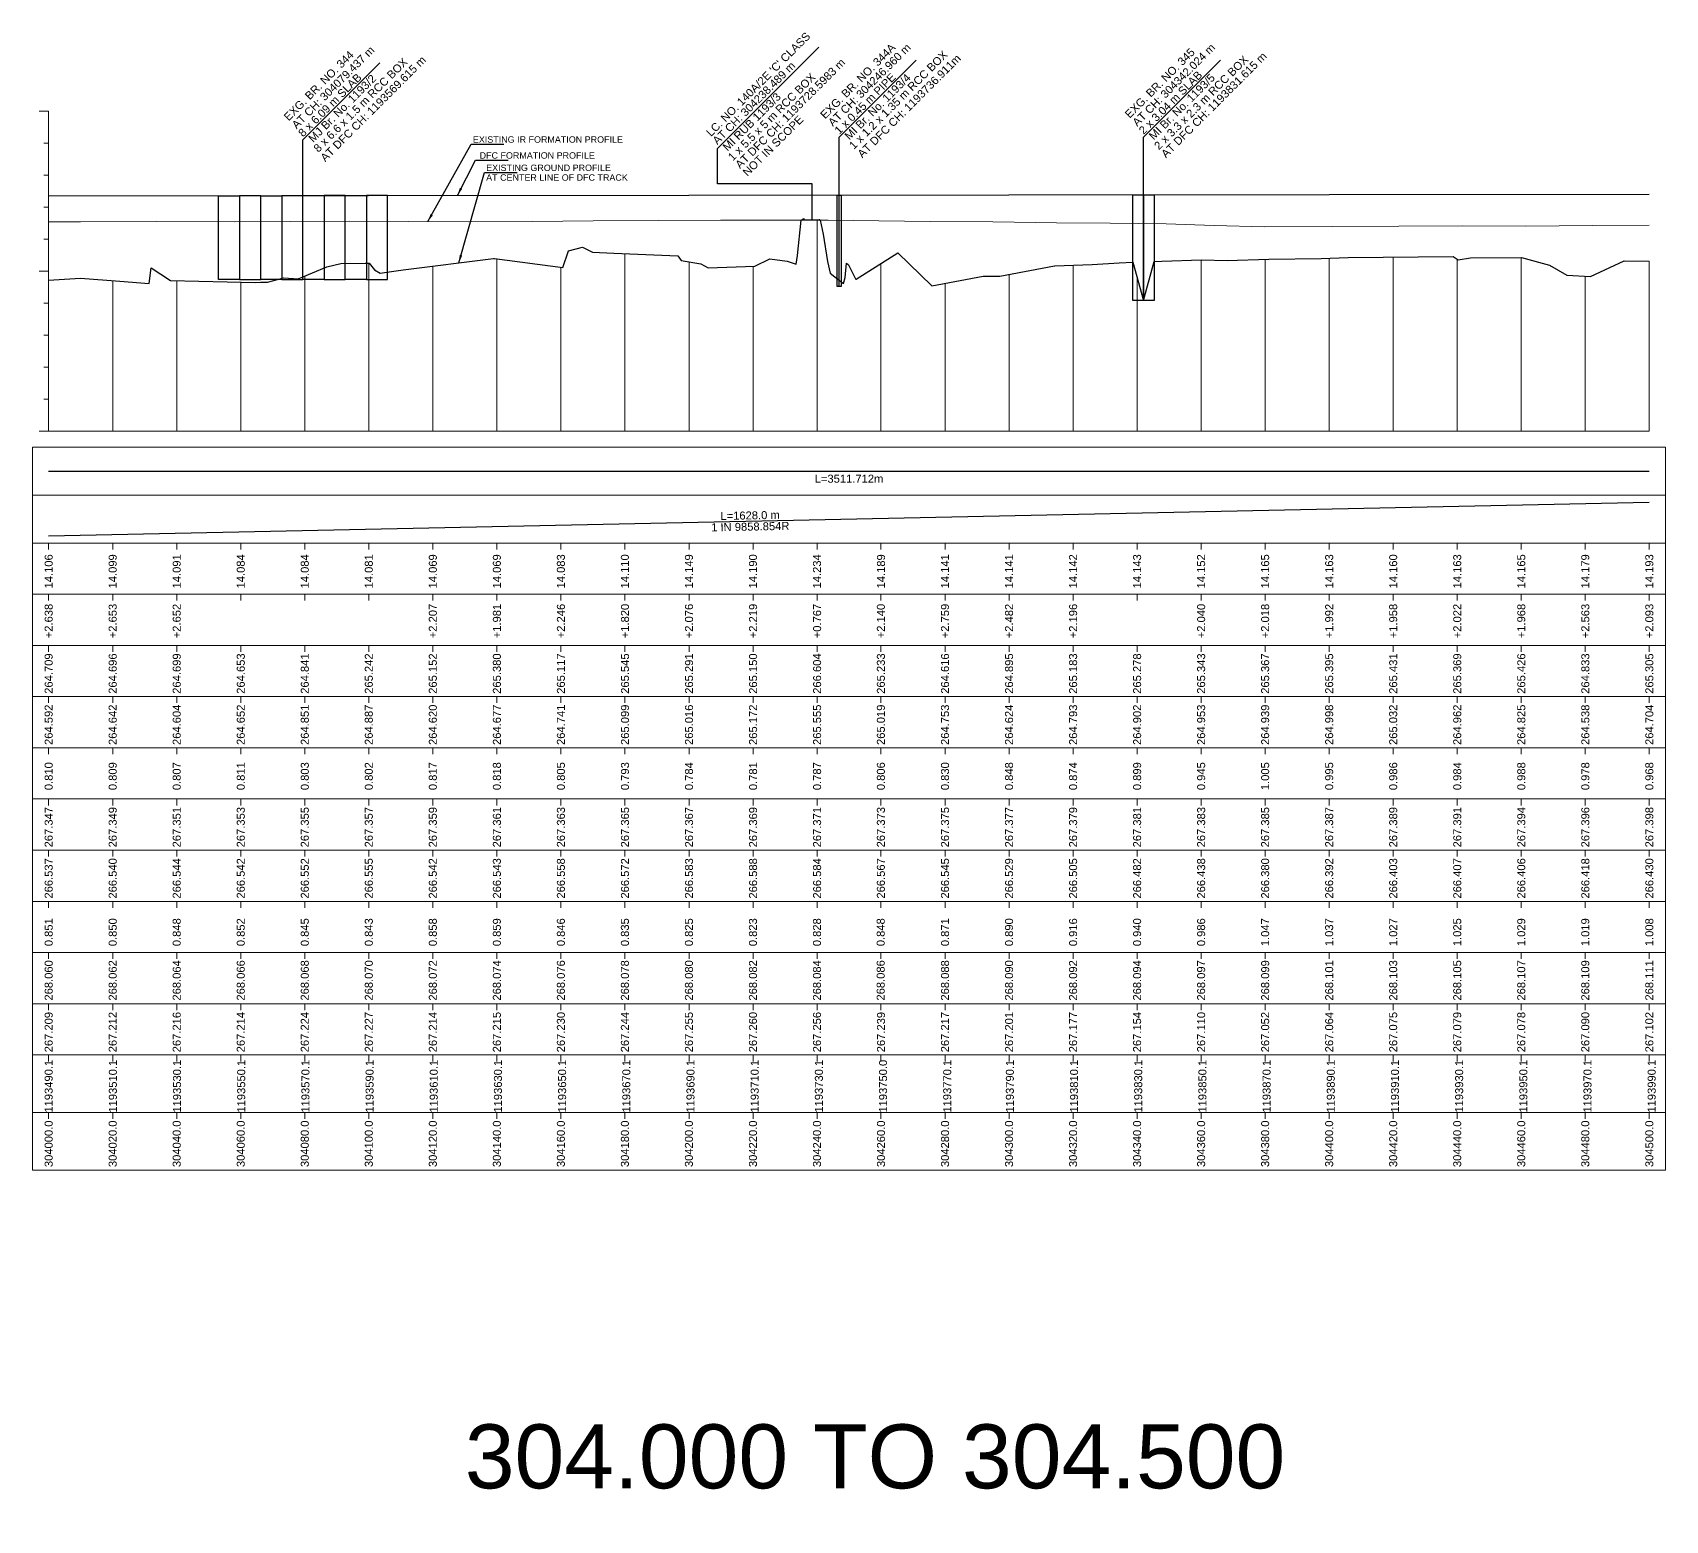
# Model space of a CAD drawing. Header units: metres. Extents: x 4905 to 19505, y -12340 to -11876.
# Drawn here: x 11995 to 12505, y -12340 to -11876 of the extents above; entities that cross this region are included whole.
import ezdxf
from ezdxf.enums import TextEntityAlignment as Align

# ---------------------------------------------------------------- set-up
doc = ezdxf.new("R2010")
doc.units = ezdxf.units.M
doc.header["$MEASUREMENT"] = 0
for name, color, linetype, lineweight in [('LS BRIDGE INDICATION', 10, 'Continuous', 30), ('LS CUT FILL', 10, 'Continuous', 0), ('LS DATUM X', 7, 'Continuous', 0), ('LS DATUM Y', 7, 'Continuous', 0), ('LS EXG GL', 7, 'Continuous', 0), ('LS EXG IR CH', 7, 'Continuous', 0), ('LS EXG RL', 7, 'Continuous', 0), ('LS EXG. FL', 7, 'Continuous', 0), ('LS EXG. GL AT PRO. TOE', 7, 'Continuous', 0), ('LS FRAME', 7, 'Continuous', 0), ('LS PFL-EFL', 10, 'Continuous', 0), ('LS PRL-ERL', 10, 'Continuous', 0), ('LS PRO FL', 10, 'Continuous', 0), ('LS PRO. DFCC CH', 10, 'Continuous', 0), ('LS PRO. RL', 10, 'Continuous', 0), ('LS PROFILE EXG FL', 7, 'Continuous', 25), ('LS PROFILE EXG GL', 7, 'Continuous', 30), ('LS PROFILE PRO FL', 1, 'Continuous', 30), ('LS TICKS', 7, 'Continuous', 0), ('LS TRACK CENTER', 10, 'Continuous', 0), ('Profile Grid', 7, 'Continuous', 0)]:
    doc.layers.add(name, color=color, linetype=linetype, lineweight=lineweight)
for name, color, linetype in [("LS BRIDGE'S", 7, 'Continuous'), ('LS HORIZONTAL ALIGNMENT', 10, 'Continuous'), ("LS LC'S", 7, 'Continuous'), ('LS VERTICAL ALIGNMENT', 10, 'Continuous'), ('ref text', 3, 'Continuous')]:
    doc.layers.add(name, color=color, linetype=linetype)
doc.styles.get("Standard").update_dxf_attribs({"font": 'arial.ttf'})
doc.styles.add('Style-Arial', font='arial.ttf')
doc.dimstyles.get("Standard").update_dxf_attribs({"dimtxt": 0.18, "dimasz": 0.18, "dimexe": 0.18, "dimexo": 0.0625, "dimgap": 0.09, "dimtad": 0, "dimtih": 1, "dimtoh": 1, "dimdec": 4, "dimzin": 0, "dimdsep": 46, "dimtxsty": 'Standard', "dimcen": 0.09, "dimadec": 0, "dimazin": 0, "dimtfac": 1, "dimtdec": 4, "dimtofl": 0, "dimtmove": 0, "dimatfit": 3, "dimfxl": 1, "dimtolj": 1, "dimtzin": 0, "dimarcsym": 0})

msp = doc.modelspace()

# ---------------------------------------------------------------- linework, layer by layer
at = {"layer": 'LS BRIDGE INDICATION'}
for points in [[(12053.04, -11926.48), (12059.64, -11926.47), (12059.64, -11952.68), (12053.04, -11952.68)], [(12059.64, -11952.68), (12066.24, -11952.68), (12066.24, -11926.46), (12059.64, -11926.47)], [(12066.24, -11926.46), (12072.84, -11926.46), (12072.84, -11952.68), (12066.24, -11952.68)], [(12072.84, -11952.68), (12079.44, -11952.68), (12079.44, -11926.45), (12072.84, -11926.46)], [(12079.44, -11926.45), (12086.04, -11926.44), (12086.04, -11952.68), (12079.44, -11952.68)], [(12086.04, -11952.68), (12092.64, -11952.68), (12092.64, -11926.44), (12086.04, -11926.44)], [(12092.64, -11926.44), (12099.24, -11926.43), (12099.24, -11952.68), (12092.64, -11952.68)], [(12099.24, -11952.68), (12105.84, -11952.68), (12105.84, -11926.42), (12099.24, -11926.43)], [(12246.36, -11926.28), (12247.56, -11926.28), (12247.56, -11954.87), (12246.36, -11954.87)], [(12338.72, -11926.19), (12342.02, -11926.18), (12342.02, -11959.22), (12338.72, -11959.22)], [(12342.02, -11926.18), (12345.32, -11926.18), (12345.32, -11959.22), (12342.02, -11959.22)]]:
    msp.add_lwpolyline(points, close=True, dxfattribs=at)
at = {"layer": "LS BRIDGE'S"}
for points in [[(12079.44, -11952.1), (12079.44, -11909), (12103.49, -11884.95)], [(12246.96, -11954.87), (12246.96, -11908.21), (12271.01, -11884.16)], [(12342.02, -11959.22), (12342.02, -11908.21), (12366.07, -11884.16)]]:
    msp.add_lwpolyline(points, dxfattribs=at)
at = {"layer": 'LS DATUM X', "color": 7, "linetype": 'Continuous', "lineweight": 0}
msp.add_line((12000, -12000), (12500.01, -12000), dxfattribs=at)
at = {"layer": 'LS DATUM Y', "color": 7, "linetype": 'Continuous', "lineweight": 0}
for p, q in [((11997, -11900), (12000, -11900)), ((11997, -11900), (12000, -11900)), ((12000, -12000), (12000, -11900)), ((11998.5, -11910), (12000, -11910)), ((11998.5, -11920), (12000, -11920)), ((11998.5, -11930), (12000, -11930)), ((11998.5, -11940), (12000, -11940)), ((11997, -11950), (12000, -11950)), ((11998.5, -11960), (12000, -11960)), ((11998.5, -11970), (12000, -11970)), ((11998.5, -11980), (12000, -11980)), ((11998.5, -11990), (12000, -11990)), ((11997, -12000), (12000, -12000))]:
    msp.add_line(p, q, dxfattribs=at)
at = {"layer": 'LS FRAME', "color": 7, "linetype": 'Continuous', "lineweight": 0, "flags": 128}
for points in [[(11995, -12020), (12505.01, -12020), (12505.01, -12005), (11995, -12005), (11995, -12020)], [(11995, -12035), (12505.01, -12035), (12505.01, -12020), (11995, -12020), (11995, -12035)], [(11995, -12051), (12505.01, -12051), (12505.01, -12035), (11995, -12035), (11995, -12051)], [(11995, -12067), (12505.01, -12067), (12505.01, -12051), (11995, -12051), (11995, -12067)], [(11995, -12083), (12505.01, -12083), (12505.01, -12067), (11995, -12067), (11995, -12083)], [(11995, -12099), (12505.01, -12099), (12505.01, -12083), (11995, -12083), (11995, -12099)], [(11995, -12115), (12505.01, -12115), (12505.01, -12099), (11995, -12099), (11995, -12115)], [(11995, -12131), (12505.01, -12131), (12505.01, -12115), (11995, -12115), (11995, -12131)], [(11995, -12147), (12505.01, -12147), (12505.01, -12131), (11995, -12131), (11995, -12147)], [(11995, -12163), (12505.01, -12163), (12505.01, -12147), (11995, -12147), (11995, -12163)], [(11995, -12179), (12505.01, -12179), (12505.01, -12163), (11995, -12163), (11995, -12179)], [(11995, -12195), (12505.01, -12195), (12505.01, -12179), (11995, -12179), (11995, -12195)], [(11995, -12213), (12505.01, -12213), (12505.01, -12195), (11995, -12195), (11995, -12213)], [(11995, -12231), (12505.01, -12231), (12505.01, -12213), (11995, -12213), (11995, -12231)]]:
    msp.add_lwpolyline(points, close=True, dxfattribs=at)
at = {"layer": 'LS HORIZONTAL ALIGNMENT', "flags": 128}
msp.add_lwpolyline([(12000, -12012.5), (12500.01, -12012.5)], dxfattribs=at)
at = {"layer": "LS LC'S"}
msp.add_lwpolyline([(12238.49, -11933.93), (12238.49, -11922.71), (12208.89, -11922.71), (12208.89, -11911.68), (12240.55, -11880.02)], dxfattribs=at)
at = {"layer": 'LS PROFILE EXG FL', "lineweight": 0}
msp.add_lwpolyline([(12000, -11934.63), (12009.91, -11934.64), (12033.7, -11934.55), (12057.98, -11934.59), (12075.49, -11934.51), (12093.86, -11934.42), (12112.32, -11934.53), (12131.21, -11934.65), (12151.13, -11934.48), (12170.06, -11934.35), (12190.39, -11934.22), (12209.88, -11934.12), (12226.91, -11934.13), (12243.49, -11934.16), (12259.37, -11934.33), (12275.32, -11934.52), (12294.94, -11934.65), (12314.86, -11934.9), (12331.54, -11935.07), (12349.09, -11935.3), (12364.1, -11935.74), (12379.78, -11936.21), (12401.03, -11936.08), (12421.75, -11935.96), (12441.71, -11935.93), (12461.34, -11935.95), (12482.37, -11935.81), (12500, -11935.7)], dxfattribs=at)
at = {"layer": 'LS PROFILE EXG GL', "flags": 128}
msp.add_lwpolyline([(12000, -11952.91), (12009.93, -11952.22), (12022.27, -11953.22), (12022.27, -11953.22), (12031.35, -11953.86), (12031.35, -11953.86), (12032, -11948.96), (12038.06, -11952.97), (12064.57, -11953.57), (12066.3, -11953.51), (12068.31, -11953.53), (12073.5, -11952.16), (12077.9, -11952.47), (12086.89, -11948.68), (12091.3, -11947.68), (12098.86, -11947.57), (12100.17, -11947.58), (12101.83, -11949.63), (12103.51, -11950.69), (12105.66, -11950.37), (12105.66, -11950.37), (12110.79, -11949.62), (12138.91, -11946.14), (12139.22, -11946.1), (12160.64, -11948.92), (12162.41, -11943.68), (12166.79, -11942.53), (12169.83, -11944.1), (12176.55, -11944.4), (12196.5, -11945.29), (12196.5, -11945.29), (12197.63, -11946.67), (12203.68, -11947.72), (12203.68, -11947.72), (12203.68, -11947.72), (12206.01, -11949.04), (12220.54, -11948.48), (12225.24, -11946.18), (12230.67, -11946.94), (12233.47, -11947.9), (12233.94, -11945.19), (12235.07, -11934.12), (12235.07, -11934.12), (12235.91, -11933.61), (12235.91, -11933.61), (12235.97, -11934.05), (12240.73, -11933.94), (12240.92, -11933.95), (12241.05, -11934.07), (12241.92, -11938.52), (12241.92, -11938.52), (12243.29, -11946.99), (12244.11, -11950.68), (12244.11, -11950.69), (12247.93, -11953.73), (12248.34, -11953.9), (12248.34, -11953.9), (12248.77, -11951.98), (12249.27, -11947.53), (12249.8, -11948.11), (12249.8, -11948.11), (12252.1, -11952.64), (12252.22, -11952.6), (12252.22, -11952.6), (12265.22, -11944.32), (12275.85, -11954.61), (12291.95, -11951.63), (12297.16, -11951.58), (12314.15, -11948.42), (12314.15, -11948.42), (12314.26, -11948.4), (12326.01, -11947.93), (12334.44, -11947.46), (12338.72, -11947.28), (12342.02, -11959.22), (12345.32, -11947), (12347.72, -11946.89), (12360.11, -11946.56), (12368.14, -11946.71), (12381.19, -11946.29), (12397.45, -11946.14), (12397.45, -11946.14), (12397.45, -11946.14), (12405.91, -11945.82), (12438.77, -11945.52), (12440.25, -11946.47), (12440.26, -11946.47), (12444.12, -11945.89), (12460.07, -11945.74), (12460.07, -11945.74), (12468.84, -11948.2), (12474.27, -11951.34), (12481.67, -11951.77), (12492.15, -11946.81), (12500.01, -11946.95), (12500.01, -11946.95), (12500.01, -11946.95)], dxfattribs=at)
at = {"layer": 'LS PROFILE PRO FL'}
msp.add_line((12000, -11926.53), (12500.01, -11926.02), dxfattribs=at)
at = {"layer": 'LS TICKS', "color": 7, "linetype": 'Continuous', "lineweight": 0, "flags": 128}
for points in [[(12000, -12037), (12000, -12035)], [(12020, -12037), (12020, -12035)], [(12040, -12037), (12040, -12035)], [(12060.01, -12037), (12060.01, -12035)], [(12080.01, -12037), (12080.01, -12035)], [(12100, -12037), (12100, -12035)], [(12120, -12037), (12120, -12035)], [(12140.01, -12037), (12140.01, -12035)], [(12160.01, -12037), (12160.01, -12035)], [(12180.03, -12037), (12180.03, -12035)], [(12200.03, -12037), (12200.03, -12035)], [(12220.04, -12037), (12220.04, -12035)], [(12240.04, -12037), (12240.04, -12035)], [(12259.96, -12037), (12259.96, -12035)], [(12280, -12037), (12280, -12035)], [(12300, -12037), (12300, -12035)], [(12320.01, -12037), (12320.01, -12035)], [(12340.01, -12037), (12340.01, -12035)], [(12360.01, -12037), (12360.01, -12035)], [(12380, -12037), (12380, -12035)], [(12400, -12037), (12400, -12035)], [(12420, -12037), (12420, -12035)], [(12440.01, -12037), (12440.01, -12035)], [(12460.01, -12037), (12460.01, -12035)], [(12480.01, -12037), (12480.01, -12035)], [(12500.01, -12037), (12500.01, -12035)], [(12000, -12053), (12000, -12051)], [(12020, -12053), (12020, -12051)], [(12040, -12053), (12040, -12051)], [(12060.01, -12053), (12060.01, -12051)], [(12080.01, -12053), (12080.01, -12051)], [(12100, -12053), (12100, -12051)], [(12120, -12053), (12120, -12051)], [(12140.01, -12053), (12140.01, -12051)], [(12160.01, -12053), (12160.01, -12051)], [(12180.03, -12053), (12180.03, -12051)], [(12200.03, -12053), (12200.03, -12051)], [(12220.04, -12053), (12220.04, -12051)], [(12240.04, -12053), (12240.04, -12051)], [(12259.96, -12053), (12259.96, -12051)], [(12280, -12053), (12280, -12051)], [(12300, -12053), (12300, -12051)], [(12320.01, -12053), (12320.01, -12051)], [(12340.01, -12053), (12340.01, -12051)], [(12360.01, -12053), (12360.01, -12051)], [(12380, -12053), (12380, -12051)], [(12400, -12053), (12400, -12051)], [(12420, -12053), (12420, -12051)], [(12440.01, -12053), (12440.01, -12051)], [(12460.01, -12053), (12460.01, -12051)], [(12480.01, -12053), (12480.01, -12051)], [(12500.01, -12053), (12500.01, -12051)], [(12000, -12069), (12000, -12067)], [(12020, -12069), (12020, -12067)], [(12040, -12069), (12040, -12067)], [(12060.01, -12069), (12060.01, -12067)], [(12080.01, -12069), (12080.01, -12067)], [(12100, -12069), (12100, -12067)], [(12120, -12069), (12120, -12067)], [(12140.01, -12069), (12140.01, -12067)], [(12160.01, -12069), (12160.01, -12067)], [(12180.03, -12069), (12180.03, -12067)], [(12200.03, -12069), (12200.03, -12067)], [(12220.04, -12069), (12220.04, -12067)], [(12240.04, -12069), (12240.04, -12067)], [(12259.96, -12069), (12259.96, -12067)], [(12280, -12069), (12280, -12067)], [(12300, -12069), (12300, -12067)], [(12320.01, -12069), (12320.01, -12067)], [(12340.01, -12069), (12340.01, -12067)], [(12360.01, -12069), (12360.01, -12067)], [(12380, -12069), (12380, -12067)], [(12400, -12069), (12400, -12067)], [(12420, -12069), (12420, -12067)], [(12440.01, -12069), (12440.01, -12067)], [(12460.01, -12069), (12460.01, -12067)], [(12480.01, -12069), (12480.01, -12067)], [(12500.01, -12069), (12500.01, -12067)], [(12000, -12085), (12000, -12083)], [(12020, -12085), (12020, -12083)], [(12040, -12085), (12040, -12083)], [(12060.01, -12085), (12060.01, -12083)], [(12080.01, -12085), (12080.01, -12083)], [(12100, -12085), (12100, -12083)], [(12120, -12085), (12120, -12083)], [(12140.01, -12085), (12140.01, -12083)], [(12160.01, -12085), (12160.01, -12083)], [(12180.03, -12085), (12180.03, -12083)], [(12200.03, -12085), (12200.03, -12083)], [(12220.04, -12085), (12220.04, -12083)], [(12240.04, -12085), (12240.04, -12083)], [(12259.96, -12085), (12259.96, -12083)], [(12280, -12085), (12280, -12083)], [(12300, -12085), (12300, -12083)], [(12320.01, -12085), (12320.01, -12083)], [(12340.01, -12085), (12340.01, -12083)], [(12360.01, -12085), (12360.01, -12083)], [(12380, -12085), (12380, -12083)], [(12400, -12085), (12400, -12083)], [(12420, -12085), (12420, -12083)], [(12440.01, -12085), (12440.01, -12083)], [(12460.01, -12085), (12460.01, -12083)], [(12480.01, -12085), (12480.01, -12083)], [(12500.01, -12085), (12500.01, -12083)], [(12000, -12101), (12000, -12099)], [(12020, -12101), (12020, -12099)], [(12040, -12101), (12040, -12099)], [(12060.01, -12101), (12060.01, -12099)], [(12080.01, -12101), (12080.01, -12099)], [(12100, -12101), (12100, -12099)], [(12120, -12101), (12120, -12099)], [(12140.01, -12101), (12140.01, -12099)], [(12160.01, -12101), (12160.01, -12099)], [(12180.03, -12101), (12180.03, -12099)], [(12200.03, -12101), (12200.03, -12099)], [(12220.04, -12101), (12220.04, -12099)], [(12240.04, -12101), (12240.04, -12099)], [(12259.96, -12101), (12259.96, -12099)], [(12280, -12101), (12280, -12099)], [(12300, -12101), (12300, -12099)], [(12320.01, -12101), (12320.01, -12099)], [(12340.01, -12101), (12340.01, -12099)], [(12360.01, -12101), (12360.01, -12099)], [(12380, -12101), (12380, -12099)], [(12400, -12101), (12400, -12099)], [(12420, -12101), (12420, -12099)], [(12440.01, -12101), (12440.01, -12099)], [(12460.01, -12101), (12460.01, -12099)], [(12480.01, -12101), (12480.01, -12099)], [(12500.01, -12101), (12500.01, -12099)], [(12000, -12117), (12000, -12115)], [(12020, -12117), (12020, -12115)], [(12040, -12117), (12040, -12115)], [(12060.01, -12117), (12060.01, -12115)], [(12080.01, -12117), (12080.01, -12115)], [(12100, -12117), (12100, -12115)], [(12120, -12117), (12120, -12115)], [(12140.01, -12117), (12140.01, -12115)], [(12160.01, -12117), (12160.01, -12115)], [(12180.03, -12117), (12180.03, -12115)], [(12200.03, -12117), (12200.03, -12115)], [(12220.04, -12117), (12220.04, -12115)], [(12240.04, -12117), (12240.04, -12115)], [(12259.96, -12117), (12259.96, -12115)], [(12280, -12117), (12280, -12115)], [(12300, -12117), (12300, -12115)], [(12320.01, -12117), (12320.01, -12115)], [(12340.01, -12117), (12340.01, -12115)], [(12360.01, -12117), (12360.01, -12115)], [(12380, -12117), (12380, -12115)], [(12400, -12117), (12400, -12115)], [(12420, -12117), (12420, -12115)], [(12440.01, -12117), (12440.01, -12115)], [(12460.01, -12117), (12460.01, -12115)], [(12480.01, -12117), (12480.01, -12115)], [(12500.01, -12117), (12500.01, -12115)], [(12000, -12133), (12000, -12131)], [(12020, -12133), (12020, -12131)], [(12040, -12133), (12040, -12131)], [(12060.01, -12133), (12060.01, -12131)], [(12080.01, -12133), (12080.01, -12131)], [(12100, -12133), (12100, -12131)], [(12120, -12133), (12120, -12131)], [(12140.01, -12133), (12140.01, -12131)], [(12160.01, -12133), (12160.01, -12131)], [(12180.03, -12133), (12180.03, -12131)], [(12200.03, -12133), (12200.03, -12131)], [(12220.04, -12133), (12220.04, -12131)], [(12240.04, -12133), (12240.04, -12131)], [(12259.96, -12133), (12259.96, -12131)], [(12280, -12133), (12280, -12131)], [(12300, -12133), (12300, -12131)], [(12320.01, -12133), (12320.01, -12131)], [(12340.01, -12133), (12340.01, -12131)], [(12360.01, -12133), (12360.01, -12131)], [(12380, -12133), (12380, -12131)], [(12400, -12133), (12400, -12131)], [(12420, -12133), (12420, -12131)], [(12440.01, -12133), (12440.01, -12131)], [(12460.01, -12133), (12460.01, -12131)], [(12480.01, -12133), (12480.01, -12131)], [(12500.01, -12133), (12500.01, -12131)], [(12000, -12149), (12000, -12147)], [(12020, -12149), (12020, -12147)], [(12040, -12149), (12040, -12147)], [(12060.01, -12149), (12060.01, -12147)], [(12080.01, -12149), (12080.01, -12147)], [(12100, -12149), (12100, -12147)], [(12120, -12149), (12120, -12147)], [(12140.01, -12149), (12140.01, -12147)], [(12160.01, -12149), (12160.01, -12147)], [(12180.03, -12149), (12180.03, -12147)], [(12200.03, -12149), (12200.03, -12147)], [(12220.04, -12149), (12220.04, -12147)], [(12240.04, -12149), (12240.04, -12147)], [(12259.96, -12149), (12259.96, -12147)], [(12280, -12149), (12280, -12147)], [(12300, -12149), (12300, -12147)], [(12320.01, -12149), (12320.01, -12147)], [(12340.01, -12149), (12340.01, -12147)], [(12360.01, -12149), (12360.01, -12147)], [(12380, -12149), (12380, -12147)], [(12400, -12149), (12400, -12147)], [(12420, -12149), (12420, -12147)], [(12440.01, -12149), (12440.01, -12147)], [(12460.01, -12149), (12460.01, -12147)], [(12480.01, -12149), (12480.01, -12147)], [(12500.01, -12149), (12500.01, -12147)], [(12000, -12165), (12000, -12163)], [(12020, -12165), (12020, -12163)], [(12040, -12165), (12040, -12163)], [(12060.01, -12165), (12060.01, -12163)], [(12080.01, -12165), (12080.01, -12163)], [(12100, -12165), (12100, -12163)], [(12120, -12165), (12120, -12163)], [(12140.01, -12165), (12140.01, -12163)], [(12160.01, -12165), (12160.01, -12163)], [(12180.03, -12165), (12180.03, -12163)], [(12200.03, -12165), (12200.03, -12163)], [(12220.04, -12165), (12220.04, -12163)], [(12240.04, -12165), (12240.04, -12163)], [(12259.96, -12165), (12259.96, -12163)], [(12280, -12165), (12280, -12163)], [(12300, -12165), (12300, -12163)], [(12320.01, -12165), (12320.01, -12163)], [(12340.01, -12165), (12340.01, -12163)], [(12360.01, -12165), (12360.01, -12163)], [(12380, -12165), (12380, -12163)], [(12400, -12165), (12400, -12163)], [(12420, -12165), (12420, -12163)], [(12440.01, -12165), (12440.01, -12163)], [(12460.01, -12165), (12460.01, -12163)], [(12480.01, -12165), (12480.01, -12163)], [(12500.01, -12165), (12500.01, -12163)], [(12000, -12181), (12000, -12179)], [(12020, -12181), (12020, -12179)], [(12040, -12181), (12040, -12179)], [(12060.01, -12181), (12060.01, -12179)], [(12080.01, -12181), (12080.01, -12179)], [(12100, -12181), (12100, -12179)], [(12120, -12181), (12120, -12179)], [(12140.01, -12181), (12140.01, -12179)], [(12160.01, -12181), (12160.01, -12179)], [(12180.03, -12181), (12180.03, -12179)], [(12200.03, -12181), (12200.03, -12179)], [(12220.04, -12181), (12220.04, -12179)], [(12240.04, -12181), (12240.04, -12179)], [(12259.96, -12181), (12259.96, -12179)], [(12280, -12181), (12280, -12179)], [(12300, -12181), (12300, -12179)], [(12320.01, -12181), (12320.01, -12179)], [(12340.01, -12181), (12340.01, -12179)], [(12360.01, -12181), (12360.01, -12179)], [(12380, -12181), (12380, -12179)], [(12400, -12181), (12400, -12179)], [(12420, -12181), (12420, -12179)], [(12440.01, -12181), (12440.01, -12179)], [(12460.01, -12181), (12460.01, -12179)], [(12480.01, -12181), (12480.01, -12179)], [(12500.01, -12181), (12500.01, -12179)], [(12000, -12197), (12000, -12195)], [(12020, -12197), (12020, -12195)], [(12040, -12197), (12040, -12195)], [(12060.01, -12197), (12060.01, -12195)], [(12080.01, -12197), (12080.01, -12195)], [(12100, -12197), (12100, -12195)], [(12120, -12197), (12120, -12195)], [(12140.01, -12197), (12140.01, -12195)], [(12160.01, -12197), (12160.01, -12195)], [(12180.03, -12197), (12180.03, -12195)], [(12200.03, -12197), (12200.03, -12195)], [(12220.04, -12197), (12220.04, -12195)], [(12240.04, -12197), (12240.04, -12195)], [(12259.96, -12197), (12259.96, -12195)], [(12280, -12197), (12280, -12195)], [(12300, -12197), (12300, -12195)], [(12320.01, -12197), (12320.01, -12195)], [(12340.01, -12197), (12340.01, -12195)], [(12360.01, -12197), (12360.01, -12195)], [(12380, -12197), (12380, -12195)], [(12400, -12197), (12400, -12195)], [(12420, -12197), (12420, -12195)], [(12440.01, -12197), (12440.01, -12195)], [(12460.01, -12197), (12460.01, -12195)], [(12480.01, -12197), (12480.01, -12195)], [(12500.01, -12197), (12500.01, -12195)], [(12000, -12215), (12000, -12213)], [(12020, -12215), (12020, -12213)], [(12040, -12215), (12040, -12213)], [(12060.01, -12215), (12060.01, -12213)], [(12080.01, -12215), (12080.01, -12213)], [(12100, -12215), (12100, -12213)], [(12120, -12215), (12120, -12213)], [(12140.01, -12215), (12140.01, -12213)], [(12160.01, -12215), (12160.01, -12213)], [(12180.03, -12215), (12180.03, -12213)], [(12200.03, -12215), (12200.03, -12213)], [(12220.04, -12215), (12220.04, -12213)], [(12240.04, -12215), (12240.04, -12213)], [(12259.96, -12215), (12259.96, -12213)], [(12280, -12215), (12280, -12213)], [(12300, -12215), (12300, -12213)], [(12320.01, -12215), (12320.01, -12213)], [(12340.01, -12215), (12340.01, -12213)], [(12360.01, -12215), (12360.01, -12213)], [(12380, -12215), (12380, -12213)], [(12400, -12215), (12400, -12213)], [(12420, -12215), (12420, -12213)], [(12440.01, -12215), (12440.01, -12213)], [(12460.01, -12215), (12460.01, -12213)], [(12480.01, -12215), (12480.01, -12213)], [(12500.01, -12215), (12500.01, -12213)]]:
    msp.add_lwpolyline(points, dxfattribs=at)
at = {"layer": 'LS VERTICAL ALIGNMENT', "flags": 128}
msp.add_lwpolyline([(12000, -12032.75), (12500.01, -12022.25)], dxfattribs=at)
at = {"layer": 'Profile Grid', "flags": 128}
for points in [[(12240.03, -12000), (12240.03, -11933.96)], [(12100, -12000), (12100, -11947.58)], [(12120, -12000), (12120, -11948.48)], [(12140.01, -12000), (12140.01, -11946.2)], [(12160.01, -12000), (12160.01, -11948.83)], [(12180.03, -12000), (12180.03, -11944.55)], [(12200.03, -12000), (12200.03, -11947.09)], [(12220.03, -12000), (12220.03, -11948.5)], [(12259.97, -12000), (12259.97, -11947.67)], [(12320.01, -12000), (12320.01, -11948.17)], [(12360.01, -12000), (12360.01, -11946.57)], [(12380, -12000), (12380, -11946.33)], [(12400, -12000), (12400, -11946.05)], [(12420, -12000), (12420, -11945.69)], [(12440.01, -12000), (12440.01, -11946.31)], [(12460.01, -12000), (12460.01, -11945.74)], [(12500.01, -12000), (12500.01, -11946.95)], [(12000, -12000), (12000, -11952.91)], [(12020, -12000), (12020, -11953.04)], [(12040, -12000), (12040, -11953.01)], [(12060, -12000), (12060, -11953.47)], [(12080, -12000), (12080, -11951.59)], [(12280, -12000), (12280, -11953.84)], [(12300, -12000), (12300, -11951.05)], [(12340.01, -12000), (12340.01, -11951.92)], [(12480.01, -12000), (12480.01, -11951.67)]]:
    msp.add_lwpolyline(points, dxfattribs=at)

# ---------------------------------------------------------------- texts
at = {"layer": "LS BRIDGE'S"}
for s, p in [('EXG. BR. NO. 344', (12074.96, -11903.29)), ('AT CH: 304079.437 m', (12077.46, -11905.79)), ('EXG. BR. NO. 344A ', (12242.54, -11902.66)), ('AT CH: 304246.960 m', (12244.98, -11905)), ('EXG. BR. NO. 345', (12337.68, -11902.47)), ('AT CH: 304342.024 m', (12340.05, -11905)), ('8 x 6.09 m SLAB', (12079.46, -11908.29)), ('1 x 0.45 m PIPE ', (12246.98, -11907.5)), ('2 x 3.04 m SLAB', (12342.05, -11907.5))]:
    msp.add_text(s, height=2.5, rotation=45, dxfattribs=at).set_placement(p)
at = {"layer": "LS BRIDGE'S", "color": 10}
for s, p in [('AT DFC CH: 1193569.615 m', (12086.4, -11916.02)), ('1 x 1.2 x 1.35 m RCC BOX', (12251.52, -11912.19)), ('AT DFC CH: 1193736.911m', (12254.16, -11914.83)), ('2 x 3.3 x 2.3 m RCC BOX', (12346.82, -11912.31)), ('AT DFC CH: 1193831.615 m', (12349.02, -11914.84)), ('8 x 6.6 x 1.5 m RCC BOX', (12084.24, -11913.1)), (' MI Br. No. 1193/5', (12344.52, -11909.91)), (' MJ Br. No. 1193/2', (12081.94, -11910.7)), (' MI Br. No. 1193/4', (12249.46, -11909.91))]:
    msp.add_text(s, height=2.5, rotation=45, dxfattribs=at).set_placement(p)
at = {"layer": 'LS CUT FILL', "style": 'Style-Arial'}
for s, p in [('+2.638', (12000, -12054)), ('+2.653', (12020, -12054)), ('+2.652', (12040, -12054)), ('+2.207', (12120, -12054)), ('+1.981', (12140.01, -12054)), ('+2.246', (12160.01, -12054)), ('+1.820', (12180.03, -12054)), ('+2.076', (12200.03, -12054)), ('+2.219', (12220.04, -12054)), ('+0.767', (12240.04, -12054)), ('+2.140', (12259.96, -12054)), ('+2.759', (12280, -12054)), ('+2.482', (12300, -12054)), ('+2.196', (12320.01, -12054)), ('+2.040', (12360.01, -12054)), ('+2.018', (12380, -12054)), ('+1.992', (12400, -12054)), ('+1.958', (12420, -12054)), ('+2.022', (12440.01, -12054)), ('+1.968', (12460.01, -12054)), ('+2.563', (12480.01, -12054)), ('+2.093', (12500.01, -12054))]:
    msp.add_text(s, height=2.5, rotation=90, dxfattribs=at).set_placement(p, align=Align.MIDDLE_RIGHT)
at = {"layer": 'LS EXG GL', "style": 'Style-Arial'}
for s, p in [('264.709', (12000, -12069.5)), ('264.696', (12020, -12069.5)), ('264.699', (12040, -12069.5)), ('264.653', (12060.01, -12069.5)), ('264.841', (12080.01, -12069.5)), ('265.242', (12100, -12069.5)), ('265.152', (12120, -12069.5)), ('265.380', (12140.01, -12069.5)), ('265.117', (12160.01, -12069.5)), ('265.545', (12180.03, -12069.5)), ('265.291', (12200.03, -12069.5)), ('265.150', (12220.04, -12069.5)), ('266.604', (12240.04, -12069.5)), ('265.233', (12259.96, -12069.5)), ('264.616', (12280, -12069.5)), ('264.895', (12300, -12069.5)), ('265.183', (12320.01, -12069.5)), ('265.278', (12340.01, -12069.5)), ('265.343', (12360.01, -12069.5)), ('265.367', (12380, -12069.5)), ('265.395', (12400, -12069.5)), ('265.431', (12420, -12069.5)), ('265.369', (12440.01, -12069.5)), ('265.426', (12460.01, -12069.5)), ('264.833', (12480.01, -12069.5)), ('265.305', (12500.01, -12069.5))]:
    msp.add_text(s, height=2.5, rotation=90, dxfattribs=at).set_placement(p, align=Align.MIDDLE_RIGHT)
at = {"layer": 'LS EXG IR CH', "lineweight": 0, "style": 'Style-Arial'}
for s, p in [('304000.0', (12000, -12215.47)), ('304020.0', (12020, -12215.47)), ('304040.0', (12040, -12215.47)), ('304060.0', (12060, -12215.47)), ('304080.0', (12080, -12215.47)), ('304100.0', (12100, -12215.47)), ('304120.0', (12120, -12215.47)), ('304140.0', (12140, -12215.47)), ('304160.0', (12160, -12215.47)), ('304180.0', (12180, -12215.47)), ('304200.0', (12200, -12215.47)), ('304220.0', (12220, -12215.47)), ('304240.0', (12240, -12215.47)), ('304260.0', (12260, -12215.47)), ('304280.0', (12280, -12215.47)), ('304300.0', (12300, -12215.47)), ('304320.0', (12320, -12215.47)), ('304340.0', (12340, -12215.47)), ('304360.0', (12360, -12215.47)), ('304380.0', (12380, -12215.47)), ('304400.0', (12400, -12215.47)), ('304420.0', (12420, -12215.47)), ('304440.0', (12440, -12215.47)), ('304460.0', (12460, -12215.47)), ('304480.0', (12480, -12215.47)), ('304500.0', (12500, -12215.47))]:
    msp.add_text(s, height=2.5, rotation=90, dxfattribs=at).set_placement(p, align=Align.MIDDLE_RIGHT)
at = {"layer": 'LS EXG RL', "style": 'Style-Arial'}
for s, p in [('267.209', (12000, -12181.54)), ('267.212', (12020, -12181.54)), ('267.216', (12040, -12181.54)), ('267.214', (12060, -12181.54)), ('267.224', (12080, -12181.54)), ('267.227', (12100, -12181.54)), ('267.214', (12120, -12181.54)), ('267.215', (12140, -12181.54)), ('267.230', (12160, -12181.54)), ('267.244', (12180, -12181.54)), ('267.255', (12200, -12181.54)), ('267.260', (12220, -12181.54)), ('267.256', (12240, -12181.54)), ('267.239', (12260, -12181.54)), ('267.217', (12280, -12181.54)), ('267.201', (12300, -12181.54)), ('267.177', (12320, -12181.54)), ('267.154', (12340, -12181.54)), ('267.110', (12360, -12181.54)), ('267.052', (12380, -12181.54)), ('267.064', (12400, -12181.54)), ('267.075', (12420, -12181.54)), ('267.079', (12440, -12181.54)), ('267.078', (12460, -12181.54)), ('267.090', (12480, -12181.54)), ('267.102', (12500, -12181.54))]:
    msp.add_text(s, height=2.5, rotation=90, dxfattribs=at).set_placement(p, align=Align.MIDDLE_RIGHT)
at = {"layer": 'LS EXG. FL'}
for s, p in [('266.537', (12000, -12133.5)), ('266.540', (12020, -12133.5)), ('266.544', (12040, -12133.5)), ('266.542', (12060.01, -12133.5)), ('266.552', (12080.01, -12133.5)), ('266.555', (12100, -12133.5)), ('266.542', (12120, -12133.5)), ('266.543', (12140.01, -12133.5)), ('266.558', (12160.01, -12133.5)), ('266.572', (12180.03, -12133.5)), ('266.583', (12200.03, -12133.5)), ('266.588', (12220.04, -12133.5)), ('266.584', (12240.04, -12133.5)), ('266.567', (12259.96, -12133.5)), ('266.545', (12280, -12133.5)), ('266.529', (12300, -12133.5)), ('266.505', (12320.01, -12133.5)), ('266.482', (12340.01, -12133.5)), ('266.438', (12360.01, -12133.5)), ('266.380', (12380, -12133.5)), ('266.392', (12400, -12133.5)), ('266.403', (12420, -12133.5)), ('266.407', (12440.01, -12133.5)), ('266.406', (12460.01, -12133.5)), ('266.418', (12480.01, -12133.5)), ('266.430', (12500.01, -12133.5))]:
    msp.add_text(s, height=2.5, rotation=90, dxfattribs=at).set_placement(p, align=Align.MIDDLE_RIGHT)
at = {"layer": 'LS EXG. GL AT PRO. TOE'}
for s, p in [('264.592', (12000, -12085.5)), ('264.642', (12020, -12085.5)), ('264.604', (12040, -12085.5)), ('264.652', (12060.01, -12085.5)), ('264.851', (12080.01, -12085.5)), ('264.887', (12100, -12085.5)), ('264.620', (12120, -12085.5)), ('264.677', (12140.01, -12085.5)), ('264.741', (12160.01, -12085.5)), ('265.099', (12180.03, -12085.5)), ('265.016', (12200.03, -12085.5)), ('265.172', (12220.04, -12085.5)), ('265.555', (12240.04, -12085.5)), ('265.019', (12259.96, -12085.5)), ('264.753', (12280, -12085.5)), ('264.624', (12300, -12085.5)), ('264.793', (12320.01, -12085.5)), ('264.902', (12340.01, -12085.5)), ('264.953', (12360.01, -12085.5)), ('264.939', (12380, -12085.5)), ('264.998', (12400, -12085.5)), ('265.032', (12420, -12085.5)), ('264.962', (12440.01, -12085.5)), ('264.825', (12460.01, -12085.5)), ('264.538', (12480.01, -12085.5)), ('264.704', (12500.01, -12085.5))]:
    msp.add_text(s, height=2.5, rotation=90, dxfattribs=at).set_placement(p, align=Align.MIDDLE_RIGHT)
at = {"layer": 'LS HORIZONTAL ALIGNMENT', "insert": (12250.01, -12014.92), "char_height": 2.5, "attachment_point": 5, "line_spacing_factor": 0.6, "style": 'Style-Arial'}
msp.add_mtext('{\\fArial|b0|i0|c0|p34;\\C1;L=3511.712m}', dxfattribs=at)
at = {"layer": "LS LC'S"}
for s, p in [("LC. NO. 140A/2E 'C' CLASS", (12206.89, -11908.18)), ('AT CH: 304238.489 m', (12208.89, -11910.68))]:
    msp.add_text(s, height=2.5, rotation=45, dxfattribs=at).set_placement(p)
at = {"layer": "LS LC'S", "color": 10}
for s, p in [('1 x 5.5 x 5 m RCC BOX ', (12213.69, -11915.78)), ('AT DFC CH: 1193728.5983 m', (12215.99, -11918.18)), (' MI RUB 1193/3', (12211.39, -11913.38))]:
    msp.add_text(s, height=2.5, rotation=45, dxfattribs=at).set_placement(p)
at = {"layer": "LS LC'S", "color": 5}
msp.add_text('NOT IN SCOPE', height=2.5, rotation=45, dxfattribs=at).set_placement((12218.29, -11920.58))
at = {"layer": 'LS PFL-EFL'}
for s, p in [('0.810', (12000, -12103.5)), ('0.809', (12020, -12103.5)), ('0.807', (12040, -12103.5)), ('0.811', (12060.01, -12103.5)), ('0.803', (12080.01, -12103.5)), ('0.802', (12100, -12103.5)), ('0.817', (12120, -12103.5)), ('0.818', (12140.01, -12103.5)), ('0.805', (12160.01, -12103.5)), ('0.793', (12180.03, -12103.5)), ('0.784', (12200.03, -12103.5)), ('0.781', (12220.04, -12103.5)), ('0.787', (12240.04, -12103.5)), ('0.806', (12259.96, -12103.5)), ('0.830', (12280, -12103.5)), ('0.848', (12300, -12103.5)), ('0.874', (12320.01, -12103.5)), ('0.899', (12340.01, -12103.5)), ('0.945', (12360.01, -12103.5)), ('1.005', (12380, -12103.5)), ('0.995', (12400, -12103.5)), ('0.986', (12420, -12103.5)), ('0.984', (12440.01, -12103.5)), ('0.988', (12460.01, -12103.5)), ('0.978', (12480.01, -12103.5)), ('0.968', (12500.01, -12103.5))]:
    msp.add_text(s, height=2.5, rotation=90, dxfattribs=at).set_placement(p, align=Align.MIDDLE_RIGHT)
at = {"layer": 'LS PRL-ERL'}
for s, p in [('0.851', (12001.25, -12161)), ('0.850', (12021.25, -12161)), ('0.848', (12041.25, -12161)), ('0.852', (12061.25, -12161)), ('0.845', (12081.25, -12161)), ('0.843', (12101.25, -12161)), ('0.858', (12121.25, -12161)), ('0.859', (12141.25, -12161)), ('0.846', (12161.25, -12161)), ('0.835', (12181.25, -12161)), ('0.825', (12201.25, -12161)), ('0.823', (12221.25, -12161)), ('0.828', (12241.25, -12161)), ('0.848', (12261.15, -12161)), ('0.871', (12281.25, -12161)), ('0.890', (12301.25, -12161)), ('0.916', (12321.25, -12161)), ('0.940', (12341.25, -12161)), ('0.986', (12361.25, -12161)), ('1.047', (12381.25, -12161)), ('1.037', (12401.25, -12161)), ('1.027', (12421.25, -12161)), ('1.025', (12441.25, -12161)), ('1.029', (12461.25, -12161)), ('1.019', (12481.25, -12161)), ('1.008', (12501.25, -12161))]:
    msp.add_text(s, height=2.5, rotation=90, dxfattribs=at).set_placement(p)
at = {"layer": 'LS PRO FL', "style": 'Style-Arial'}
for s, p in [('267.347', (12000, -12117.5)), ('267.349', (12020, -12117.5)), ('267.351', (12040, -12117.5)), ('267.353', (12060.01, -12117.5)), ('267.355', (12080.01, -12117.5)), ('267.357', (12100, -12117.5)), ('267.359', (12120, -12117.5)), ('267.361', (12140.01, -12117.5)), ('267.363', (12160.01, -12117.5)), ('267.365', (12180.03, -12117.5)), ('267.367', (12200.03, -12117.5)), ('267.369', (12220.04, -12117.5)), ('267.371', (12240.04, -12117.5)), ('267.373', (12259.96, -12117.5)), ('267.375', (12280, -12117.5)), ('267.377', (12300, -12117.5)), ('267.379', (12320.01, -12117.5)), ('267.381', (12340.01, -12117.5)), ('267.383', (12360.01, -12117.5)), ('267.385', (12380, -12117.5)), ('267.387', (12400, -12117.5)), ('267.389', (12420, -12117.5)), ('267.391', (12440.01, -12117.5)), ('267.394', (12460.01, -12117.5)), ('267.396', (12480.01, -12117.5)), ('267.398', (12500.01, -12117.5))]:
    msp.add_text(s, height=2.5, rotation=90, dxfattribs=at).set_placement(p, align=Align.MIDDLE_RIGHT)
at = {"layer": 'LS PRO. DFCC CH'}
for s, p in [('1193490.1', (12001.25, -12213)), ('1193510.1', (12021.3, -12213)), ('1193530.1', (12041.35, -12213)), ('1193550.1', (12061.4, -12213)), ('1193570.1', (12081.45, -12213)), ('1193590.1', (12101.5, -12213)), ('1193610.1', (12121.54, -12213)), ('1193630.1', (12141.59, -12213)), ('1193650.1', (12161.64, -12213)), ('1193670.1', (12181.69, -12213)), ('1193690.1', (12201.74, -12213)), ('1193710.1', (12221.79, -12213)), ('1193730.1', (12241.84, -12213)), ('1193750.0', (12261.89, -12213)), ('1193770.1', (12281.94, -12213)), ('1193790.1', (12301.5, -12213)), ('1193810.1', (12321.55, -12213)), ('1193830.1', (12341.6, -12213)), ('1193850.1', (12361.65, -12213)), ('1193870.1', (12381.7, -12213)), ('1193890.1', (12401.75, -12213)), ('1193910.1', (12421.8, -12213)), ('1193930.1', (12441.85, -12213)), ('1193950.1', (12461.9, -12213)), ('1193970.1', (12481.94, -12213)), ('1193990.1', (12501.99, -12213))]:
    msp.add_text(s, height=2.5, rotation=90, dxfattribs=at).set_placement(p)
at = {"layer": 'LS PRO. RL'}
for s, p in [('268.060', (12001.25, -12178)), ('268.062', (12021.25, -12178)), ('268.064', (12041.25, -12178)), ('268.066', (12061.25, -12178)), ('268.068', (12081.25, -12178)), ('268.070', (12101.25, -12178)), ('268.072', (12121.25, -12178)), ('268.074', (12141.25, -12178)), ('268.076', (12161.25, -12178)), ('268.078', (12181.25, -12178)), ('268.080', (12201.25, -12178)), ('268.082', (12221.25, -12178)), ('268.084', (12241.25, -12178)), ('268.086', (12261.15, -12178)), ('268.088', (12281.25, -12178)), ('268.090', (12301.25, -12178)), ('268.092', (12321.25, -12178)), ('268.094', (12341.25, -12178)), ('268.097', (12361.25, -12178)), ('268.099', (12381.25, -12178)), ('268.101', (12401.25, -12178)), ('268.103', (12421.25, -12178)), ('268.105', (12441.25, -12178)), ('268.107', (12461.25, -12178)), ('268.109', (12481.25, -12178)), ('268.111', (12501.25, -12178))]:
    msp.add_text(s, height=2.5, rotation=90, dxfattribs=at).set_placement(p)
at = {"layer": 'LS PROFILE EXG FL', "color": 7, "linetype": 'Continuous', "lineweight": 0, "style": 'Style-Arial'}
msp.add_text('EXISTING IR FORMATION PROFILE', height=2, dxfattribs=at).set_placement((12132.52, -11909.91))
at = {"layer": 'LS PROFILE EXG GL', "color": 7, "lineweight": 0, "style": 'Style-Arial'}
for s, p in [('EXISTING GROUND PROFILE ', (12136.67, -11918.75, 0)), ('AT CENTER LINE OF DFC TRACK', (12136.67, -11921.79, 0))]:
    msp.add_text(s, height=2, dxfattribs=at).set_placement(p)
at = {"layer": 'LS PROFILE PRO FL', "style": 'Style-Arial'}
msp.add_text('  DFC FORMATION PROFILE', height=2, dxfattribs=at).set_placement((12133.07, -11914.89, 0))
at = {"layer": 'LS TRACK CENTER'}
for s, p in [('14.106 ', (12001.25, -12049.2)), ('14.106 ', (12001.25, -12049.2)), ('14.099 ', (12021.25, -12049.2)), ('14.099 ', (12021.25, -12049.2)), ('14.091 ', (12041.25, -12049.2)), ('14.091 ', (12041.25, -12049.2)), ('14.084 ', (12061.25, -12049.2)), ('14.084 ', (12061.25, -12049.2)), ('14.084 ', (12081.25, -12049.2)), ('14.084 ', (12081.25, -12049.2)), ('14.081 ', (12101.25, -12049.2)), ('14.081 ', (12101.25, -12049.2)), ('14.069 ', (12121.25, -12049.2)), ('14.069 ', (12121.25, -12049.2)), ('14.069 ', (12141.25, -12049.2)), ('14.069 ', (12141.25, -12049.2)), ('14.083 ', (12161.25, -12049.2)), ('14.083 ', (12161.25, -12049.2)), ('14.110 ', (12181.25, -12049.2)), ('14.110 ', (12181.25, -12049.2)), ('14.149 ', (12201.25, -12049.2)), ('14.149 ', (12201.25, -12049.2)), ('14.190 ', (12221.25, -12049.2)), ('14.190 ', (12221.25, -12049.2)), ('14.234 ', (12241.25, -12049.2)), ('14.234 ', (12241.25, -12049.2)), ('14.189 ', (12261.25, -12049.2)), ('14.189 ', (12261.25, -12049.2)), ('14.141 ', (12281.25, -12049.2)), ('14.141 ', (12281.25, -12049.2)), ('14.141 ', (12301.25, -12049.2)), ('14.141 ', (12301.25, -12049.2)), ('14.142 ', (12321.25, -12049.2)), ('14.142 ', (12321.25, -12049.2)), ('14.143 ', (12341.25, -12049.2)), ('14.143 ', (12341.25, -12049.2)), ('14.152 ', (12361.25, -12049.2)), ('14.152 ', (12361.25, -12049.2)), ('14.165 ', (12381.25, -12049.2)), ('14.165 ', (12381.25, -12049.2)), ('14.163 ', (12401.25, -12049.2)), ('14.163 ', (12401.25, -12049.2)), ('14.160 ', (12421.25, -12049.2)), ('14.160 ', (12421.25, -12049.2)), ('14.163 ', (12441.25, -12049.2)), ('14.163 ', (12441.25, -12049.2)), ('14.165 ', (12461.25, -12049.2)), ('14.165 ', (12461.25, -12049.2)), ('14.179 ', (12481.25, -12049.2)), ('14.179 ', (12481.25, -12049.2)), ('14.193 ', (12501.25, -12049.2)), ('14.193 ', (12501.25, -12049.2))]:
    msp.add_text(s, height=2.5, rotation=90, dxfattribs=at).set_placement(p)
at = {"layer": 'LS VERTICAL ALIGNMENT', "insert": (12219.14, -12028.15), "char_height": 2.5, "attachment_point": 5, "rotation": 1.203, "line_spacing_factor": 0.84, "style": 'Style-Arial'}
msp.add_mtext('L=1628.0 m\\P1 IN 9858.854R', dxfattribs=at)
at = {"layer": 'ref text', "color": 3, "insert": (12130, -12330.71), "char_height": 20, "width": 256.3165, "attachment_point": 7, "bg_fill": 3, "box_fill_scale": 1.5, "bg_fill_color": 256, "bg_fill_transparency": 0}
msp.add_mtext('304.000 TO 304.500', dxfattribs=at)

# ---------------------------------------------------------------- leaders
at = {"layer": 'LS PROFILE EXG FL', "color": 7, "lineweight": -3}
msp.add_leader([(12118.44, -11934.57), (12132.01, -11910.37), (12142.15, -11910.37)], dimstyle='Standard', override={"dimasz": 2.5, "dimexe": 0.25, "dimexo": 0.25, "dimgap": 0.25, "dimtad": 0, "dimtih": 0, "dimtoh": 0, "dimzin": 11, "dimadec": 4, "dimazin": 3, "dimatfit": 1, "dimfrac": 2, "dimtolj": 0, "dimtzin": 11}, dxfattribs=at)
at = {"layer": 'LS PROFILE EXG GL', "color": 7, "lineweight": -3}
msp.add_leader([(12128.11, -11947.48, 0), (12136.16, -11919.2, 0), (12146.3, -11919.2, 0)], dimstyle='Standard', override={"dimasz": 2.5, "dimexe": 0.25, "dimexo": 0.25, "dimgap": 0.25, "dimtad": 0, "dimtih": 0, "dimtoh": 0, "dimzin": 11, "dimadec": 4, "dimazin": 3, "dimatfit": 1, "dimfrac": 2, "dimtolj": 0, "dimtzin": 11}, dxfattribs=at)
at = {"layer": 'LS PROFILE PRO FL', "lineweight": -3}
msp.add_leader([(12127.67, -11926.4, 0), (12133.35, -11915.35, 0), (12143.49, -11915.35, 0)], dimstyle='Standard', override={"dimasz": 2.5, "dimexe": 0.25, "dimexo": 0.25, "dimgap": 0.25, "dimtad": 0, "dimtih": 0, "dimtoh": 0, "dimzin": 11, "dimadec": 4, "dimazin": 3, "dimatfit": 1, "dimfrac": 2, "dimtolj": 0, "dimtzin": 11}, dxfattribs=at)

doc.saveas('drawing.dxf')
